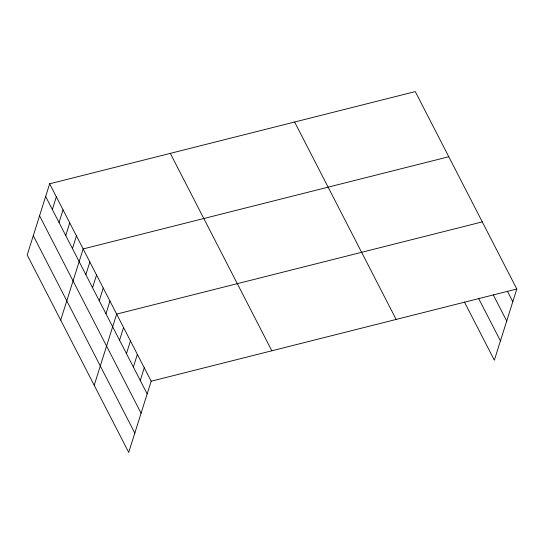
<?xml version="1.0" encoding="UTF-8"?>
<svg xmlns="http://www.w3.org/2000/svg" width="544" height="544" viewBox="0 0 544 544"><rect width="100%" height="100%" fill="white"/><g stroke="black" fill="none" stroke-linecap="round" stroke-linejoin="round"><path stroke-width="0.82" d="M49.647 183.797L27.2 254.993L128.724 452.411L151.178 381.215L49.647 183.797L415.276 91.589L516.8 289.007L494.353 360.203L464.433 302.036M52.346 209.508L56.352 196.826M59.051 222.537L63.05 209.855M65.749 235.566L69.748 222.884M72.454 248.594L76.452 235.912M60.704 320.137L83.15 248.941L448.78 156.74M85.857 274.659L89.855 261.97M92.555 287.688L96.553 274.999M99.253 300.716L103.251 288.034M105.958 313.745L109.956 301.063M94.207 385.288L116.654 314.092L482.283 221.884M119.558 340.197L123.563 327.515M126.466 353.62L130.465 340.938M133.368 367.05L137.367 354.362M140.27 380.474L144.269 367.792M151.178 381.215L516.8 289.007M507.43 291.251L512.802 301.696M493.286 294.896L506.716 321.001M478.577 298.384L500.439 340.898M294.617 122.019L396.141 319.437M170.306 153.367L271.83 350.785M45.648 196.479L147.179 393.897M39.562 215.784L141.086 413.209M33.286 235.681L134.817 433.099"/></g></svg>
